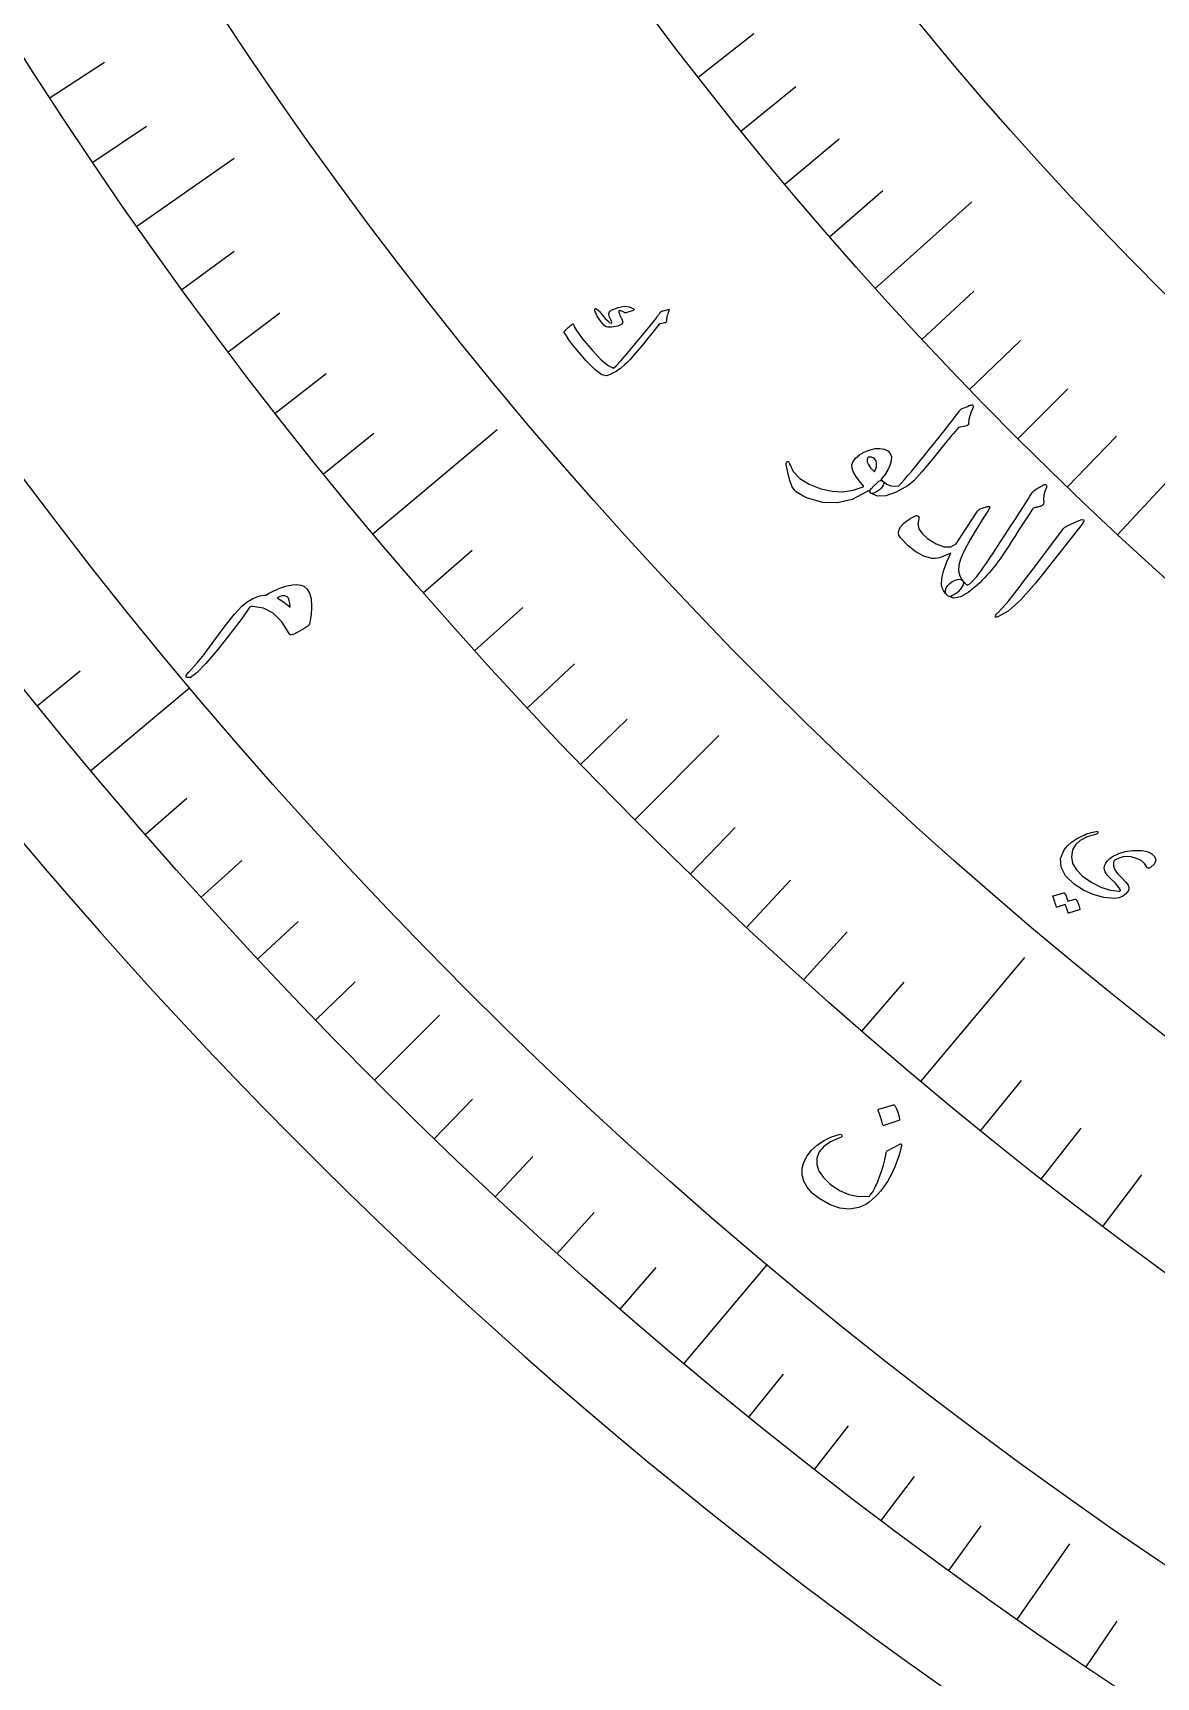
# Model space of a CAD drawing. Header units: millimetres. Extents: x -59 to 59, y -59 to 86.
# Drawn here: x -44.99 to -31.49, y -48.06 to -28.3 of the extents above; entities that cross this region are included whole.
import ezdxf

# ---------------------------------------------------------------- set-up
doc = ezdxf.new("R2010")
doc.units = ezdxf.units.MM
for name, color, linetype in [('CUT_OUTER', 1, 'Continuous'), ('ENGRAVE', 7, 'Continuous'), ('ENGRAVE_FINE', 8, 'Continuous'), ('TEXT', 5, 'Continuous')]:
    doc.layers.add(name, color=color, linetype=linetype)

msp = doc.modelspace()

# ---------------------------------------------------------------- linework, layer by layer
at = {"layer": 'CUT_OUTER'}
msp.add_arc((0, -0.0003), 58.9997, 179.811218, 0.16335, dxfattribs=at)
at = {"layer": 'ENGRAVE'}
for points in [[(-43.7386, -30.6261), (-42.569, -29.8072)], [(-34.8672, -31.3745), (-33.7093, -30.3326)], [(-31.958, -34.3331), (-30.5109, -32.7784)], [(-40.9029, -34.3216), (-39.4115, -33.0701)], [(-44.2927, -37.166), (-43.1063, -36.1705)], [(-37.756, -37.756), (-36.7464, -36.7464)], [(-34.3216, -40.9029), (-33.0701, -39.4115)], [(-40.8849, -40.8849), (-40.1027, -40.1027)], [(-37.166, -44.2927), (-36.1705, -43.1063)], [(-33.1642, -47.3634), (-32.5297, -46.4572)]]:
    msp.add_lwpolyline(points, dxfattribs=at)
for radius in [57.82, 57.82, 56.2713, 53.395, 53.395, 51.1235, 46.905, 46.905, 44.427, 39.825, 39.825]:
    msp.add_circle((0, 0), radius, dxfattribs=at)
at = {"layer": 'ENGRAVE_FINE'}
for points in [[(-36.996, -28.8335), (-36.3259, -28.3113)], [(-44.7808, -29.081), (-44.1277, -28.6568)], [(-36.481, -29.4824), (-35.8202, -28.9484)], [(-44.2665, -29.8581), (-43.6208, -29.4226)], [(-35.9544, -30.1224), (-35.3032, -29.5768)], [(-35.4164, -30.7531), (-34.7749, -30.1961)], [(-43.1975, -31.3848), (-42.5674, -30.927)], [(-34.3068, -31.9862), (-33.6854, -31.4069)], [(-42.6431, -32.1339), (-42.0212, -31.6652)], [(-33.7356, -32.5882), (-33.1245, -31.9979)], [(-42.0758, -32.8732), (-41.4621, -32.3938)], [(-33.1536, -33.1801), (-32.5531, -32.5791)], [(-41.4957, -33.6026), (-40.8905, -33.1124)], [(-32.561, -33.7618), (-31.9712, -33.1503)], [(-40.2977, -35.0303), (-39.71, -34.5193)], [(-39.6802, -35.7282), (-39.1015, -35.2071)], [(-39.0506, -36.4153), (-38.4811, -35.8842)], [(-44.9346, -36.3873), (-44.4187, -35.9696)], [(-38.4091, -37.0913), (-37.8489, -36.5503)], [(-43.6373, -37.9333), (-43.1364, -37.4979)], [(-37.0913, -38.4091), (-36.5503, -37.8489)], [(-42.9686, -38.6891), (-42.4754, -38.245)], [(-36.4153, -39.0506), (-35.8842, -38.4811)], [(-42.2869, -39.4331), (-41.8014, -38.9805)], [(-35.7282, -39.6802), (-35.2071, -39.1015)], [(-41.5922, -40.1651), (-41.1148, -39.7041)], [(-35.0303, -40.2977), (-34.5193, -39.71)], [(-33.6026, -41.4957), (-33.1124, -40.8905)], [(-40.1651, -41.5922), (-39.7041, -41.1148)], [(-32.8732, -42.0758), (-32.3938, -41.4621)], [(-39.4331, -42.2869), (-38.9805, -41.8014)], [(-32.1339, -42.6431), (-31.6652, -42.0212)], [(-38.6891, -42.9686), (-38.245, -42.4754)], [(-37.9333, -43.6373), (-37.4979, -43.1364)], [(-36.3873, -44.9346), (-35.9696, -44.4187)], [(-35.5975, -45.5628), (-35.1889, -45.0397)], [(-34.7969, -46.1771), (-34.3975, -45.647)], [(-33.9857, -46.7774), (-33.5956, -46.2404)], [(-32.3325, -47.935), (-31.9614, -47.3847)]]:
    msp.add_lwpolyline(points, dxfattribs=at)
at = {"layer": 'TEXT'}
for points in [[(-37.7679, -31.6201), (-37.7664, -31.6224), (-37.7657, -31.6249), (-37.7659, -31.6276), (-37.7668, -31.6305), (-37.7682, -31.6324), (-37.77, -31.6341), (-37.7721, -31.6357), (-37.7746, -31.6371), (-37.8538, -31.6636), (-37.8622, -31.6658), (-37.8693, -31.6667), (-37.8752, -31.6662), (-37.8797, -31.6645), (-37.8954, -31.6539), (-37.9107, -31.6463), (-37.9254, -31.642), (-37.9397, -31.6407), (-37.945, -31.6426), (-37.9476, -31.6483), (-37.9475, -31.6579), (-37.9446, -31.6714), (-37.9416, -31.6794), (-37.9383, -31.6876), (-37.9346, -31.6958), (-37.9306, -31.7042), (-37.9263, -31.7127), (-37.9215, -31.7214), (-37.9162, -31.7304), (-37.9106, -31.7396), (-37.8987, -31.7778), (-37.9155, -31.8073), (-37.9609, -31.828), (-38.0349, -31.8399), (-38.0598, -31.84), (-38.0812, -31.8377), (-38.0991, -31.8329), (-38.1136, -31.8257), (-38.1266, -31.8154), (-38.1421, -31.7991), (-38.1599, -31.7766), (-38.1802, -31.7481), (-38.1902, -31.7333), (-38.1992, -31.7189), (-38.2073, -31.7048), (-38.2143, -31.691), (-38.2205, -31.6778), (-38.2261, -31.6653), (-38.2311, -31.6534), (-38.2356, -31.6423), (-38.237, -31.6344), (-38.2368, -31.6277), (-38.2348, -31.6221), (-38.2311, -31.6178), (-38.2261, -31.6148), (-38.2212, -31.6143), (-38.2164, -31.6162), (-38.2117, -31.6206), (-38.1976, -31.6354), (-38.182, -31.6524), (-38.1648, -31.6716), (-38.1459, -31.6931), (-38.1107, -31.733), (-38.0816, -31.7629), (-38.0587, -31.7827), (-38.042, -31.7926), (-38.0392, -31.7933), (-38.0366, -31.7928), (-38.0343, -31.7911), (-38.0323, -31.7882), (-38.0315, -31.7859), (-38.0315, -31.7828), (-38.0324, -31.7791), (-38.0341, -31.7746), (-38.0533, -31.7355), (-38.0607, -31.7187), (-38.0653, -31.7028), (-38.0672, -31.688), (-38.0663, -31.6742), (-38.0631, -31.6606), (-38.0574, -31.6494), (-38.0492, -31.6406), (-38.0386, -31.6342), (-37.958, -31.6016), (-37.886, -31.5884), (-37.8226, -31.5946), (-37.7679, -31.6201)], [(-37.3477, -31.6458), (-37.3545, -31.6621), (-37.3603, -31.6782), (-37.3654, -31.694), (-37.3695, -31.7096), (-37.3727, -31.7249), (-37.375, -31.7402), (-37.3762, -31.7553), (-37.3765, -31.7704), (-37.378, -31.7773), (-37.382, -31.7826), (-37.3886, -31.7863), (-37.3977, -31.7884), (-37.4481, -31.7971), (-37.4533, -31.7982), (-37.4576, -31.7994), (-37.4608, -31.8008), (-37.463, -31.8021), (-37.5381, -31.8972), (-37.6065, -31.9826), (-37.6681, -32.0582), (-37.723, -32.1242), (-37.7711, -32.1802), (-37.8124, -32.2262), (-37.847, -32.2622), (-37.8749, -32.2882), (-37.9296, -32.3347), (-37.9477, -32.3485), (-37.9666, -32.3615), (-37.9864, -32.3738), (-38.0069, -32.3852), (-38.0282, -32.3958), (-38.0505, -32.4055), (-38.0737, -32.4142), (-38.0977, -32.4221), (-38.1529, -32.4108), (-38.2341, -32.3514), (-38.341, -32.2438), (-38.4733, -32.0877), (-38.5125, -32.0372), (-38.5475, -31.9894), (-38.5782, -31.9443), (-38.6047, -31.9019), (-38.6061, -31.8972), (-38.606, -31.8929), (-38.6043, -31.889), (-38.6011, -31.8856), (-38.5847, -31.8702), (-38.5696, -31.8564), (-38.5559, -31.8441), (-38.5436, -31.8333), (-38.5325, -31.8238), (-38.5225, -31.8156), (-38.5136, -31.8087), (-38.5058, -31.803), (-38.5012, -31.8001), (-38.4977, -31.7997), (-38.4951, -31.8017), (-38.4936, -31.8063), (-38.4797, -31.8394), (-38.4573, -31.8783), (-38.4265, -31.9231), (-38.3871, -31.9737), (-38.2642, -32.1205), (-38.1608, -32.2293), (-38.0772, -32.3001), (-38.0137, -32.3332), (-37.9798, -32.3042), (-37.9239, -32.2448), (-37.846, -32.155), (-37.746, -32.0348), (-37.6466, -31.9137), (-37.5717, -31.8218), (-37.5212, -31.759), (-37.4953, -31.7254), (-37.4885, -31.7159), (-37.4821, -31.7071), (-37.4761, -31.6988), (-37.4705, -31.6912), (-37.4655, -31.6842), (-37.4611, -31.678), (-37.4572, -31.6725), (-37.4539, -31.6677), (-37.4463, -31.6579), (-37.4376, -31.6501), (-37.428, -31.6443), (-37.4174, -31.6406), (-37.3572, -31.6255), (-37.3529, -31.6248), (-37.3494, -31.625), (-37.3468, -31.6263), (-37.3451, -31.6284), (-37.3444, -31.6323), (-37.3445, -31.6365), (-37.3457, -31.6409), (-37.3477, -31.6458)], [(-33.8259, -32.8176), (-33.789, -32.8026), (-33.7599, -32.7905), (-33.7386, -32.7813), (-33.7251, -32.7751), (-33.716, -32.7717), (-33.7079, -32.7708), (-33.701, -32.7725), (-33.6951, -32.7768), (-33.6904, -32.7836), (-33.6887, -32.7914), (-33.69, -32.8002), (-33.6943, -32.81), (-33.7163, -32.857), (-33.7323, -32.9033), (-33.7422, -32.9488), (-33.7462, -32.9936), (-33.7483, -33.007), (-33.7554, -33.0173), (-33.7677, -33.0245), (-33.785, -33.0284), (-33.8694, -33.0425), (-33.8895, -33.0668), (-33.9093, -33.0908), (-33.9286, -33.1143), (-33.9476, -33.1375), (-33.9661, -33.1602), (-33.9842, -33.1826), (-34.0019, -33.2046), (-34.0192, -33.2262), (-34.1794, -33.426), (-34.3082, -33.5785), (-34.4057, -33.6837), (-34.4721, -33.7413), (-34.6159, -33.8221), (-34.7393, -33.8641), (-34.8421, -33.8675), (-34.9242, -33.8322), (-34.9258, -33.8306), (-34.9274, -33.8289), (-34.929, -33.8273), (-34.9306, -33.8256), (-34.9309, -33.807), (-34.916, -33.7805), (-34.8859, -33.746), (-34.8406, -33.7036), (-34.8227, -33.6892), (-34.8062, -33.6822), (-34.7913, -33.6826), (-34.7778, -33.6904), (-34.7294, -33.7238), (-34.681, -33.7438), (-34.6326, -33.7502), (-34.5843, -33.7432), (-34.5517, -33.7087), (-34.5156, -33.6685), (-34.4758, -33.6227), (-34.4324, -33.5713), (-34.3856, -33.5145), (-34.3354, -33.4527), (-34.2817, -33.3858), (-34.2247, -33.3139), (-34.1681, -33.2438), (-34.1174, -33.1806), (-34.0726, -33.1244), (-34.0337, -33.075), (-34.0004, -33.0329), (-33.9727, -32.998), (-33.9506, -32.9704), (-33.9339, -32.9502), (-33.8567, -32.8444), (-33.8481, -32.835), (-33.84, -32.8274), (-33.8327, -32.8216), (-33.8259, -32.8176)], [(-34.9739, -33.8167), (-35.1453, -33.9076), (-35.3204, -33.9508), (-35.4993, -33.9461), (-35.6817, -33.8932), (-35.7046, -33.8832), (-35.7265, -33.8727), (-35.7475, -33.8617), (-35.7676, -33.8503), (-35.7866, -33.8384), (-35.8042, -33.826), (-35.8205, -33.8132), (-35.8355, -33.7999), (-35.8646, -33.7589), (-35.8913, -33.6935), (-35.9155, -33.6037), (-35.9371, -33.4895), (-35.9377, -33.4758), (-35.9356, -33.4653), (-35.9308, -33.4583), (-35.9232, -33.4546), (-35.9149, -33.4543), (-35.908, -33.4577), (-35.9023, -33.4646), (-35.8979, -33.4751), (-35.852, -33.5717), (-35.7736, -33.655), (-35.6629, -33.7248), (-35.5199, -33.7807), (-35.3868, -33.8105), (-35.2578, -33.8166), (-35.1327, -33.799), (-35.0118, -33.7579), (-35.0091, -33.7548), (-35.0076, -33.7516), (-35.0074, -33.7484), (-35.0084, -33.7451), (-35.0596, -33.6853), (-35.0995, -33.6307), (-35.1278, -33.5814), (-35.1448, -33.5374), (-35.1477, -33.4937), (-35.1342, -33.4517), (-35.1042, -33.4114), (-35.0578, -33.3727), (-35.0511, -33.3681), (-35.0441, -33.3636), (-35.0369, -33.3592), (-35.0293, -33.355), (-35.0213, -33.3507), (-35.0129, -33.3464), (-35.0039, -33.3419), (-34.9944, -33.3374), (-34.9292, -33.3121), (-34.8681, -33.2984), (-34.8111, -33.2964), (-34.7581, -33.306), (-34.7149, -33.3262), (-34.6868, -33.3558), (-34.6738, -33.395), (-34.6761, -33.4437), (-34.6912, -33.499), (-34.7168, -33.5547), (-34.7531, -33.6109), (-34.8, -33.6675), (-34.7968, -33.6707), (-34.7936, -33.6736), (-34.7905, -33.6764), (-34.7873, -33.679), (-34.7841, -33.6815), (-34.7809, -33.6843), (-34.7778, -33.6873), (-34.7746, -33.6904), (-34.7663, -33.7037), (-34.765, -33.7191), (-34.7707, -33.7366), (-34.7835, -33.7561), (-34.8, -33.7751), (-34.8185, -33.7924), (-34.8389, -33.8081), (-34.8614, -33.8222), (-34.8828, -33.8328), (-34.9002, -33.8383), (-34.9134, -33.8386), (-34.9226, -33.8338), (-34.9528, -33.8027), (-34.956, -33.8053), (-34.9605, -33.8085), (-34.9665, -33.8123), (-34.9739, -33.8167)], [(-34.8673, -33.5618), (-34.854, -33.5159), (-34.851, -33.4767), (-34.8583, -33.4444), (-34.8759, -33.4188), (-34.892, -33.409), (-34.9088, -33.4025), (-34.9263, -33.3993), (-34.9444, -33.3996), (-34.9523, -33.4016), (-34.9582, -33.4065), (-34.9622, -33.4142), (-34.9642, -33.4248), (-34.9629, -33.4559), (-34.9495, -33.4902), (-34.9241, -33.5275), (-34.8867, -33.5678), (-34.8819, -33.5711), (-34.8771, -33.5712), (-34.8722, -33.5681), (-34.8673, -33.5618)], [(-32.8495, -33.7349), (-32.839, -33.7299), (-32.8297, -33.7281), (-32.8216, -33.7294), (-32.8147, -33.734), (-32.8103, -33.74), (-32.8083, -33.7473), (-32.8087, -33.7558), (-32.8114, -33.7656), (-32.8294, -33.8123), (-32.8408, -33.8578), (-32.8456, -33.9022), (-32.8439, -33.9455), (-32.8457, -33.9621), (-32.8528, -33.9755), (-32.8653, -33.9856), (-32.8832, -33.9925), (-32.8936, -33.9951), (-32.904, -33.9976), (-32.9146, -34), (-32.9252, -34.0023), (-32.9358, -34.0046), (-32.9464, -34.007), (-32.9568, -34.0095), (-32.9672, -34.0121), (-32.9816, -34.0287), (-33.0167, -34.08), (-33.0726, -34.166), (-33.1491, -34.2867), (-33.191, -34.3533), (-33.2306, -34.4155), (-33.2679, -34.4734), (-33.303, -34.527), (-33.3358, -34.576), (-33.3664, -34.6204), (-33.3948, -34.66), (-33.4209, -34.6949), (-33.4463, -34.7271), (-33.4722, -34.7587), (-33.4987, -34.7897), (-33.5259, -34.8202), (-33.5537, -34.8501), (-33.5824, -34.8797), (-33.6119, -34.9089), (-33.6422, -34.9377), (-33.7507, -35.0275), (-33.8449, -35.0797), (-33.9247, -35.0941), (-33.9901, -35.0708), (-34.0132, -35.0496), (-34.025, -35.0259), (-34.0255, -34.9997), (-34.0148, -34.9711), (-33.9963, -34.943), (-33.9735, -34.9188), (-33.9465, -34.8983), (-33.9151, -34.8816), (-33.8828, -34.8694), (-33.8563, -34.8654), (-33.8354, -34.8697), (-33.8202, -34.8823), (-33.81, -34.8936), (-33.8008, -34.9037), (-33.7927, -34.9127), (-33.7856, -34.9204), (-33.7793, -34.9269), (-33.7733, -34.9319), (-33.7678, -34.9356), (-33.7628, -34.9378), (-33.732, -34.9207), (-33.6939, -34.8863), (-33.6486, -34.8344), (-33.5959, -34.7652), (-33.5659, -34.7229), (-33.532, -34.6738), (-33.4944, -34.618), (-33.4529, -34.5554), (-33.4074, -34.4861), (-33.3576, -34.41), (-33.3036, -34.3272), (-33.2453, -34.2378), (-33.1883, -34.1502), (-33.1384, -34.0732), (-33.0955, -34.0067), (-33.0596, -33.9507), (-33.0308, -33.9053), (-33.0088, -33.8706), (-32.9937, -33.8466), (-32.9855, -33.8332), (-32.9737, -33.8169), (-32.9586, -33.8017), (-32.9404, -33.7876), (-32.9191, -33.7746), (-32.9076, -33.7689), (-32.8969, -33.7634), (-32.887, -33.7581), (-32.8779, -33.753), (-32.8696, -33.7482), (-32.8621, -33.7435), (-32.8554, -33.7391), (-32.8495, -33.7349)], [(-33.9934, -35.0708), (-34.0247, -35.0366), (-34.048, -35.0027), (-34.0632, -34.9692), (-34.0703, -34.936), (-34.068, -34.8589), (-34.0489, -34.7692), (-34.013, -34.6671), (-33.9602, -34.5525), (-34.0344, -34.5859), (-34.0973, -34.6082), (-34.149, -34.6193), (-34.1893, -34.6193), (-34.2859, -34.5901), (-34.3804, -34.5391), (-34.4728, -34.4663), (-34.5628, -34.3717), (-34.5826, -34.3394), (-34.5887, -34.3055), (-34.5811, -34.2701), (-34.5598, -34.2333), (-34.5276, -34.1972), (-34.4874, -34.164), (-34.4392, -34.1337), (-34.3829, -34.1062), (-34.3744, -34.1033), (-34.3665, -34.1027), (-34.3591, -34.1042), (-34.3524, -34.108), (-34.346, -34.1148), (-34.3428, -34.1224), (-34.3428, -34.1309), (-34.346, -34.1401), (-34.3575, -34.2006), (-34.3435, -34.2605), (-34.3042, -34.3197), (-34.2395, -34.3781), (-34.1343, -34.4437), (-34.0416, -34.4762), (-33.9615, -34.476), (-33.8939, -34.443), (-33.6482, -34.0618), (-33.6361, -34.0451), (-33.6236, -34.0321), (-33.6106, -34.0226), (-33.5973, -34.0166), (-33.5224, -33.9951), (-33.5122, -33.9926), (-33.5041, -33.9917), (-33.4979, -33.9924), (-33.4937, -33.9947), (-33.4916, -34.0016), (-33.4933, -34.0111), (-33.4987, -34.0232), (-33.5079, -34.0379), (-33.5714, -34.1344), (-33.6287, -34.2245), (-33.6798, -34.3082), (-33.7246, -34.3855), (-33.7634, -34.4561), (-33.7965, -34.5199), (-33.8238, -34.5769), (-33.8453, -34.6271), (-33.8651, -34.6993), (-33.8673, -34.7662), (-33.8517, -34.8277), (-33.8185, -34.8839), (-33.81, -34.9004), (-33.809, -34.9199), (-33.8155, -34.9423), (-33.8297, -34.9676), (-33.8385, -34.9796), (-33.8479, -34.9914), (-33.8578, -35.0028), (-33.8681, -35.0139), (-33.8792, -35.0246), (-33.8912, -35.0345), (-33.9042, -35.0438), (-33.918, -35.0523), (-33.9448, -35.0664), (-33.9663, -35.0742), (-33.9825, -35.0756), (-33.9934, -35.0708)], [(-32.4297, -34.1667), (-32.3855, -34.1509), (-32.3631, -34.1519), (-32.3623, -34.1698), (-32.3832, -34.2046), (-32.7273, -34.6429), (-32.9387, -34.9117), (-33.1204, -35.1143), (-33.2726, -35.2506), (-33.3955, -35.3202), (-33.4086, -35.3231), (-33.4175, -35.3228), (-33.4224, -35.3194), (-33.4231, -35.3128), (-33.4214, -35.3053), (-33.4175, -35.297), (-33.4115, -35.2881), (-33.4032, -35.2786), (-33.3358, -35.2074), (-33.2676, -35.1287), (-33.1985, -35.0426), (-33.1286, -34.9491), (-33.1099, -34.9251), (-33.0601, -34.8596), (-32.9791, -34.7527), (-32.8668, -34.6044), (-32.6199, -34.2735), (-32.6057, -34.2569), (-32.591, -34.2431), (-32.5759, -34.2321), (-32.5604, -34.2238)], [(-42.1849, -35.0571), (-42.155, -35.0398), (-42.1246, -35.0233), (-42.0938, -35.0076), (-42.0624, -34.9927), (-42.0306, -34.979), (-41.9984, -34.9668), (-41.9657, -34.9561), (-41.9327, -34.947), (-41.8691, -34.9348), (-41.8145, -34.9314), (-41.7688, -34.9368), (-41.7321, -34.951), (-41.6914, -34.9853), (-41.6625, -35.0365), (-41.6454, -35.1046), (-41.64, -35.1896), (-41.6402, -35.2145), (-41.6412, -35.2393), (-41.6429, -35.2641), (-41.6454, -35.2888), (-41.6485, -35.3136), (-41.6522, -35.3385), (-41.6564, -35.3636), (-41.6612, -35.3888), (-41.6647, -35.4026), (-41.6697, -35.4141), (-41.6763, -35.4235), (-41.6843, -35.4307), (-41.7221, -35.4534), (-41.756, -35.4735), (-41.7861, -35.4909), (-41.8122, -35.5058), (-41.834, -35.5178), (-41.8512, -35.5269), (-41.8636, -35.5331), (-41.8714, -35.5364), (-41.883, -35.538), (-41.893, -35.5358), (-41.9013, -35.5297), (-41.908, -35.5197), (-41.9972, -35.3782), (-42.1002, -35.2767), (-42.2174, -35.2151), (-42.3489, -35.1933), (-42.3616, -35.1947), (-42.3725, -35.1983), (-42.3814, -35.2042), (-42.3885, -35.2123), (-42.4747, -35.3332), (-42.5663, -35.4568), (-42.6634, -35.5831), (-42.7658, -35.7119), (-42.908, -35.88), (-43.0178, -35.9921), (-43.0953, -36.0481), (-43.1407, -36.0478), (-43.1463, -36.037), (-43.1446, -36.0232), (-43.1355, -36.0066), (-43.1192, -35.9871), (-43.0825, -35.9495), (-43.0454, -35.9092), (-43.0079, -35.866), (-42.9699, -35.8199), (-42.9315, -35.7714), (-42.8924, -35.7207), (-42.8528, -35.6677), (-42.8126, -35.6125), (-42.6773, -35.4278), (-42.5653, -35.2871), (-42.4769, -35.1903), (-42.4121, -35.1371), (-42.3782, -35.1169), (-42.3458, -35.0999), (-42.3147, -35.0858), (-42.2851, -35.0749), (-42.2571, -35.0668), (-42.2311, -35.0611), (-42.2071, -35.0578), (-42.1849, -35.0571)], [(-42.0533, -35.0919), (-42.0343, -35.1018), (-42.0152, -35.113), (-41.9959, -35.1253), (-41.9765, -35.1389), (-41.9569, -35.1537), (-41.9374, -35.1694), (-41.9178, -35.1862), (-41.8982, -35.2041), (-41.9004, -35.1577), (-41.9069, -35.1216), (-41.9176, -35.0957), (-41.9326, -35.08), (-41.9589, -35.0683), (-41.9878, -35.0664), (-42.0192, -35.0743), (-42.0533, -35.0919)], [(-31.6065, -38.3241), (-31.6329, -38.2818), (-31.6731, -38.2476), (-31.7273, -38.2217), (-31.7953, -38.2038), (-31.8446, -38.1997), (-31.8922, -38.2041), (-31.9382, -38.217), (-31.9825, -38.2385), (-31.9898, -38.2441), (-31.996, -38.2511), (-32.0009, -38.2596), (-32.0047, -38.2696), (-32.0069, -38.3086), (-31.9921, -38.3518), (-31.9601, -38.3992), (-31.911, -38.4507), (-31.8619, -38.501), (-31.8314, -38.5437), (-31.8195, -38.5788), (-31.8261, -38.6065), (-31.859, -38.6487), (-31.8975, -38.6787), (-31.9415, -38.6965), (-31.9911, -38.7021), (-32.1233, -38.6893), (-32.2486, -38.6564), (-32.3669, -38.6034), (-32.478, -38.5305), (-32.5817, -38.4299), (-32.636, -38.3275), (-32.6411, -38.2234), (-32.5971, -38.1179), (-32.5598, -38.0712), (-32.5111, -38.0276), (-32.451, -37.9869), (-32.3795, -37.9492), (-32.358, -37.9401), (-32.3368, -37.9317), (-32.3159, -37.924), (-32.2952, -37.917), (-32.2747, -37.9108), (-32.2542, -37.9053), (-32.2337, -37.9005), (-32.2132, -37.8964), (-32.2035, -37.8957), (-32.197, -37.8976), (-32.1937, -37.9022), (-32.1935, -37.9093), (-32.1957, -37.916), (-32.1995, -37.9215), (-32.2048, -37.9256), (-32.2117, -37.9284), (-32.3205, -37.9634), (-32.4045, -38.0068), (-32.4637, -38.0589), (-32.4979, -38.1198), (-32.5117, -38.2028), (-32.4962, -38.2828), (-32.4513, -38.3598), (-32.3769, -38.4336), (-32.2678, -38.5115), (-32.1579, -38.5679), (-32.0476, -38.6026), (-31.9369, -38.6158), (-31.9293, -38.6154), (-31.9244, -38.6128), (-31.9222, -38.6079), (-31.9226, -38.6009), (-31.9318, -38.5809), (-31.9531, -38.5528), (-31.9865, -38.5165), (-32.032, -38.472), (-32.0765, -38.4247), (-32.1048, -38.3817), (-32.1168, -38.3432), (-32.1126, -38.3092), (-32.0975, -38.2778), (-32.0766, -38.2491), (-32.0498, -38.2231), (-32.0172, -38.1999), (-31.9432, -38.1626), (-31.8636, -38.1378), (-31.7782, -38.1257), (-31.6871, -38.1261), (-31.6639, -38.1275), (-31.6424, -38.1299), (-31.6224, -38.1334), (-31.604, -38.1379), (-31.5873, -38.1433), (-31.5721, -38.1496), (-31.5586, -38.1566), (-31.5466, -38.1645), (-31.5071, -38.2039), (-31.4964, -38.2444), (-31.5145, -38.2861), (-31.5614, -38.329), (-31.5773, -38.3378), (-31.5902, -38.3399), (-31.5999, -38.3353), (-31.6065, -38.3241)], [(-32.4644, -38.7104), (-32.4618, -38.7102), (-32.4591, -38.711), (-32.4563, -38.7129), (-32.4534, -38.7158), (-32.4457, -38.7293), (-32.4386, -38.743), (-32.4323, -38.7568), (-32.4267, -38.7707), (-32.4217, -38.7848), (-32.4175, -38.7994), (-32.4139, -38.8143), (-32.411, -38.8296), (-32.4112, -38.8334), (-32.4124, -38.8365), (-32.4148, -38.8389), (-32.4183, -38.8407), (-32.5446, -38.8803), (-32.547, -38.8801), (-32.5493, -38.8783), (-32.5513, -38.8747), (-32.553, -38.8694), (-32.5538, -38.8652), (-32.5555, -38.859), (-32.5581, -38.8506), (-32.5616, -38.8402), (-32.5661, -38.8276), (-32.5715, -38.8126), (-32.5778, -38.7952), (-32.5851, -38.7755), (-32.6842, -38.8052), (-32.6879, -38.8056), (-32.6908, -38.8039), (-32.6931, -38.8002), (-32.6946, -38.7945), (-32.6959, -38.7895), (-32.6982, -38.7819), (-32.7013, -38.7716), (-32.7053, -38.7586), (-32.7104, -38.7428), (-32.7167, -38.7241), (-32.7241, -38.7024), (-32.7328, -38.6778), (-32.7331, -38.6747), (-32.7325, -38.6723), (-32.7309, -38.6708), (-32.7282, -38.6702), (-32.6035, -38.6355), (-32.6009, -38.6353), (-32.5982, -38.6362), (-32.5954, -38.6381), (-32.5925, -38.641), (-32.5855, -38.652), (-32.5793, -38.6634), (-32.5737, -38.6749), (-32.5688, -38.6868), (-32.5646, -38.6988), (-32.5609, -38.7109), (-32.5579, -38.7231), (-32.5554, -38.7355)], [(-34.647, -41.183), (-34.6432, -41.1827), (-34.6394, -41.1838), (-34.6354, -41.1864), (-34.6314, -41.1905), (-34.611, -41.2296), (-34.5947, -41.27), (-34.5827, -41.3118), (-34.5748, -41.3548), (-34.575, -41.3602), (-34.5766, -41.3644), (-34.5796, -41.3674), (-34.5841, -41.3693), (-34.7639, -41.43), (-34.7692, -41.4306), (-34.7734, -41.4283), (-34.7766, -41.423), (-34.7787, -41.4148), (-34.7805, -41.4077), (-34.7835, -41.3968), (-34.7878, -41.3821), (-34.7933, -41.3635), (-34.8003, -41.3409), (-34.8089, -41.3142), (-34.8191, -41.2833), (-34.8309, -41.2482), (-34.8321, -41.243), (-34.8316, -41.2392), (-34.8296, -41.2368), (-34.8259, -41.2357)], [(-34.5534, -41.6778), (-34.5627, -41.7167), (-34.5735, -41.7566), (-34.5856, -41.7974), (-34.5992, -41.8391), (-34.6145, -41.8817), (-34.632, -41.9253), (-34.6517, -41.9699), (-34.6735, -42.0155), (-34.6965, -42.0598), (-34.721, -42.1023), (-34.7472, -42.143), (-34.7749, -42.1819), (-34.8043, -42.219), (-34.8355, -42.2545), (-34.8684, -42.2884), (-34.9032, -42.3207), (-34.9426, -42.352), (-34.9825, -42.3782), (-35.023, -42.399), (-35.064, -42.4146), (-35.1762, -42.4343), (-35.2934, -42.423), (-35.4154, -42.3807), (-35.5422, -42.3073), (-35.6237, -42.242), (-35.6847, -42.1725), (-35.7253, -42.0989), (-35.7453, -42.0212), (-35.7443, -41.944), (-35.725, -41.8691), (-35.6874, -41.7964), (-35.6316, -41.726), (-35.5606, -41.6615), (-35.4818, -41.6087), (-35.395, -41.5674), (-35.3005, -41.5376), (-35.2879, -41.5357), (-35.2783, -41.5369), (-35.2716, -41.5412), (-35.2679, -41.5485), (-35.2669, -41.5581), (-35.2714, -41.5665), (-35.2815, -41.5737), (-35.2971, -41.5796), (-35.4057, -41.6261), (-35.4873, -41.6817), (-35.5419, -41.7467), (-35.5694, -41.821), (-35.57, -41.8988), (-35.5438, -41.977), (-35.4906, -42.0554), (-35.4106, -42.134), (-35.2985, -42.2107), (-35.1834, -42.2607), (-35.0655, -42.284), (-34.9449, -42.2806), (-34.9417, -42.2797), (-34.938, -42.2773), (-34.9339, -42.2736), (-34.9294, -42.2686), (-34.8977, -42.2254), (-34.8668, -42.1703), (-34.8367, -42.1031), (-34.8072, -42.0239), (-34.7936, -41.983), (-34.7814, -41.9445), (-34.7706, -41.9086), (-34.7611, -41.8752), (-34.7532, -41.8443), (-34.747, -41.8159), (-34.7425, -41.7901), (-34.7398, -41.7667), (-34.7379, -41.755), (-34.7345, -41.7455), (-34.7296, -41.7383), (-34.7232, -41.7335), (-34.5736, -41.6526), (-34.5632, -41.6494), (-34.5563, -41.6525), (-34.5531, -41.6619), (-34.5534, -41.6778)]]:
    msp.add_lwpolyline(points, close=True, dxfattribs=at)

doc.saveas('drawing.dxf')
